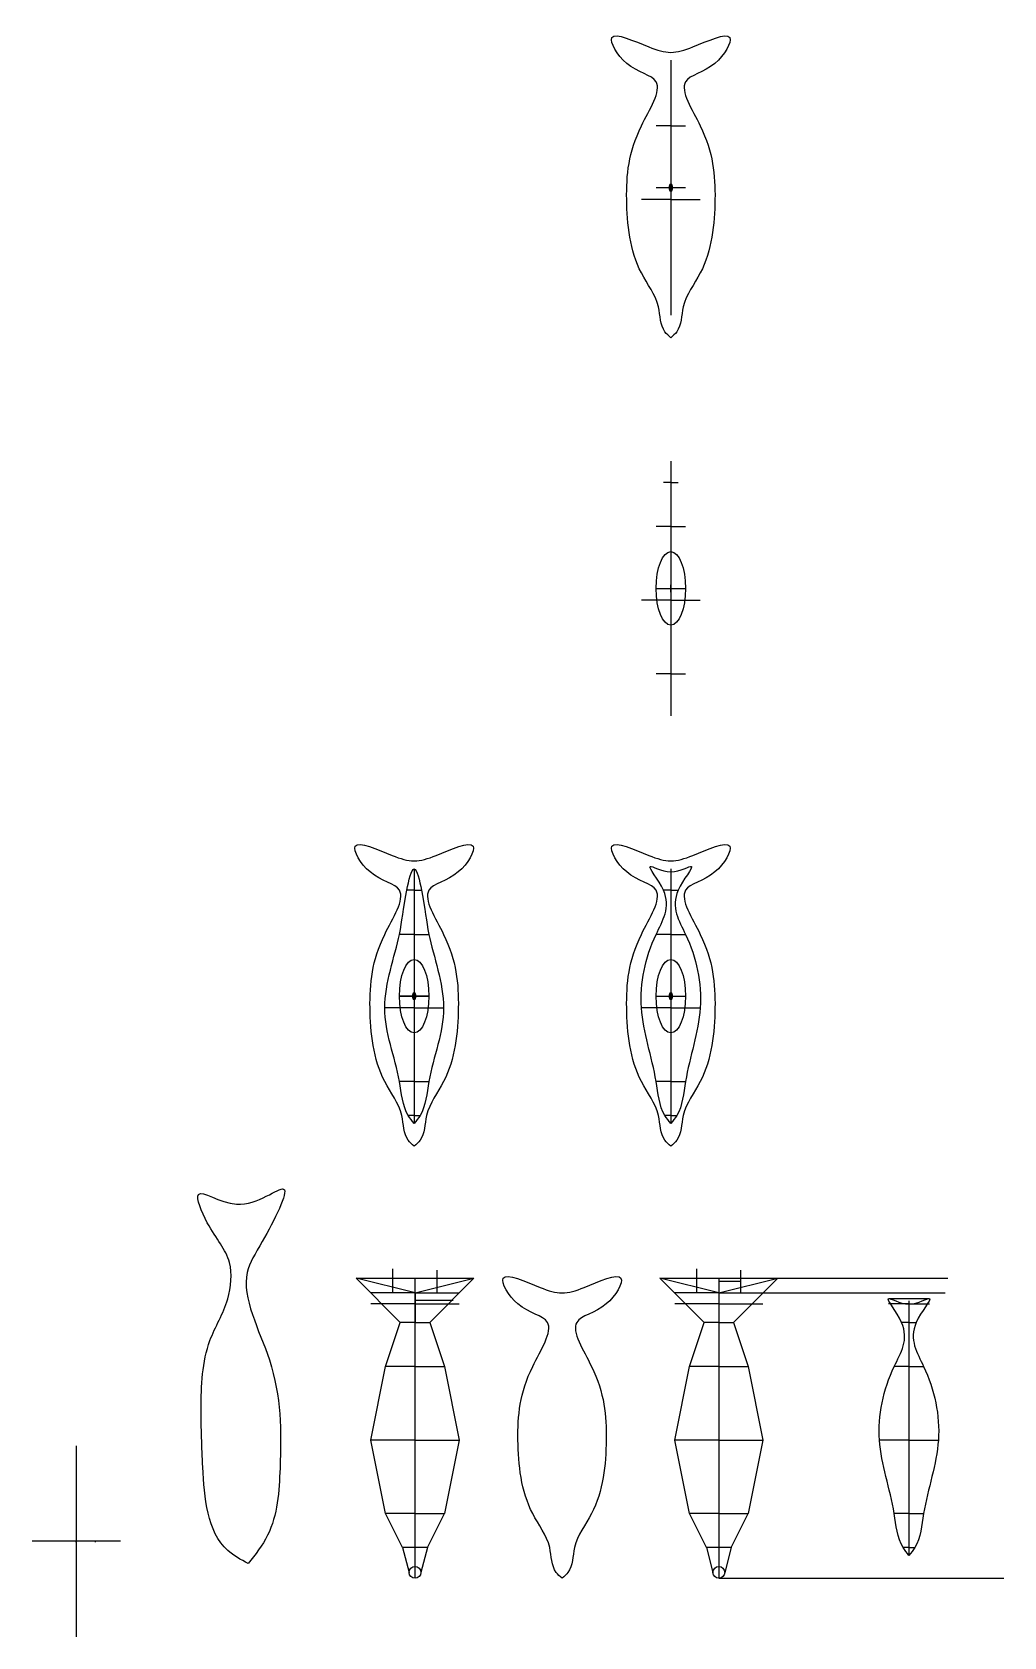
# Model space of a CAD drawing. Header units: millimetres. Extents: x -50 to 3251, y -158 to 5298.
import ezdxf

# ---------------------------------------------------------------- set-up
doc = ezdxf.new("R2010")
doc.units = ezdxf.units.MM

msp = doc.modelspace()

# ---------------------------------------------------------------- linework, layer by layer
for p, q in [((2119.8, 5202.4, 240), (2119.8, 4336.4, 240)), ((2119.8, 5202.4, 80), (2119.8, 4336.4, 80)), ((2119.8, 4979.4, 240), (2069.8, 4979.4, 240)), ((2119.8, 4979.4, 80), (2069.8, 4979.4, 80)), ((2119.8, 4979.4, 240), (2169.8, 4979.4, 240)), ((2119.8, 4979.4, 80), (2169.8, 4979.4, 80)), ((2119.8, 4894.4), (2119.8, 4644.4)), ((2069.8, 4769.4), (2169.8, 4769.4)), ((2114.8, 4769.4, -40), (2124.8, 4769.4, -40)), ((2119.8, 4756.9, -40), (2119.8, 4781.9, -40)), ((2119.8, 4769.4), (2119.8, 4769.4, 80)), ((2119.8, 4769.4, 80), (2119.8, 4769.4, 160)), ((2119.8, 4769.4, 240), (2119.8, 4769.4, 320)), ((2119.8, 4769.4, 160), (2119.8, 4769.4, 240)), ((2119.8, 4769.4), (2119.8, 4769.4, -40)), ((2119.8, 4729.4, 240), (2019.8, 4729.4, 240)), ((2119.8, 4729.4, 80), (2019.8, 4729.4, 80)), ((2119.8, 4729.4, 240), (2219.8, 4729.4, 240)), ((2119.8, 4729.4, 80), (2219.8, 4729.4, 80)), ((2119.8, 3840, 240), (2119.8, 2974, 240)), ((2119.8, 3840, 80), (2119.8, 2974, 80)), ((2119.8, 3767, 240), (2094.8, 3767, 240)), ((2119.8, 3767, 80), (2094.8, 3767, 80)), ((2119.8, 3767, 240), (2144.8, 3767, 240)), ((2119.8, 3767, 80), (2144.8, 3767, 80)), ((2119.8, 3617, 240), (2069.8, 3617, 240)), ((2119.8, 3617, 80), (2069.8, 3617, 80)), ((2119.8, 3617, 240), (2169.8, 3617, 240)), ((2119.8, 3617, 80), (2169.8, 3617, 80)), ((2119.8, 3532), (2119.8, 3282)), ((2069.8, 3407), (2169.8, 3407)), ((2114.8, 3407, -40), (2124.8, 3407, -40)), ((2119.8, 3394.5, -40), (2119.8, 3419.5, -40)), ((2119.8, 3407), (2119.8, 3407, 80)), ((2119.8, 3407, 80), (2119.8, 3407, 160)), ((2119.8, 3407, 240), (2119.8, 3407, 320)), ((2119.8, 3407, 160), (2119.8, 3407, 240)), ((2119.8, 3407), (2119.8, 3407, -40)), ((2119.8, 3367, 240), (2019.8, 3367, 240)), ((2119.8, 3367, 80), (2019.8, 3367, 80)), ((2119.8, 3367, 240), (2219.8, 3367, 240)), ((2119.8, 3367, 80), (2219.8, 3367, 80)), ((2119.8, 3117, 240), (2069.8, 3117, 240)), ((2119.8, 3117, 80), (2069.8, 3117, 80)), ((2119.8, 3117, 240), (2169.8, 3117, 240)), ((2119.8, 3117, 80), (2169.8, 3117, 80)), ((1247.8, 2453.5, 240), (1247.8, 1587.5, 240)), ((1247.8, 2453.5, 80), (1247.8, 1587.5, 80)), ((2119.8, 2453.5, 240), (2119.8, 1587.5, 240)), ((2119.8, 2453.5, 80), (2119.8, 1587.5, 80)), ((1247.8, 2380.5, 240), (1222.8, 2380.5, 240)), ((1247.8, 2380.5, 80), (1222.8, 2380.5, 80)), ((1247.8, 2380.5, 240), (1272.8, 2380.5, 240)), ((1247.8, 2380.5, 80), (1272.8, 2380.5, 80)), ((2119.8, 2380.5, 240), (2094.8, 2380.5, 240)), ((2119.8, 2380.5, 80), (2094.8, 2380.5, 80)), ((2119.8, 2380.5, 240), (2144.8, 2380.5, 240)), ((2119.8, 2380.5, 80), (2144.8, 2380.5, 80)), ((1247.8, 2230.5, 240), (1197.8, 2230.5, 240)), ((1247.8, 2230.5, 80), (1197.8, 2230.5, 80)), ((1247.8, 2230.5, 240), (1297.8, 2230.5, 240)), ((1247.8, 2230.5, 80), (1297.8, 2230.5, 80)), ((2119.8, 2230.5, 240), (2069.8, 2230.5, 240)), ((2119.8, 2230.5, 80), (2069.8, 2230.5, 80)), ((2119.8, 2230.5, 240), (2169.8, 2230.5, 240)), ((2119.8, 2230.5, 80), (2169.8, 2230.5, 80)), ((1247.8, 2145.5), (1247.8, 1895.5)), ((2119.8, 2145.5), (2119.8, 1895.5)), ((1197.8, 2020.5), (1297.8, 2020.5)), ((1297.8, 2020.5, 320), (1197.8, 2020.5, 320)), ((1197.8, 2020.5, 320), (1297.8, 2020.5, 320)), ((1242.8, 2020.5, -40), (1252.8, 2020.5, -40)), ((1247.8, 2008, -40), (1247.8, 2033, -40)), ((1247.8, 2020.5), (1247.8, 2020.5, 80)), ((1247.8, 2020.5, 80), (1247.8, 2020.5, 160)), ((1247.8, 2020.5, 240), (1247.8, 2020.5, 320)), ((1247.8, 2020.5, 160), (1247.8, 2020.5, 240)), ((1247.8, 2020.5), (1247.8, 2020.5, -40)), ((2069.8, 2020.5), (2169.8, 2020.5)), ((2114.8, 2020.5, -40), (2124.8, 2020.5, -40)), ((2119.8, 2008, -40), (2119.8, 2033, -40)), ((2119.8, 2020.5), (2119.8, 2020.5, 80)), ((2119.8, 2020.5, 80), (2119.8, 2020.5, 160)), ((2119.8, 2020.5, 240), (2119.8, 2020.5, 320)), ((2119.8, 2020.5, 160), (2119.8, 2020.5, 240)), ((2119.8, 2020.5), (2119.8, 2020.5, -40)), ((1247.8, 1980.5, 240), (1147.8, 1980.5, 240)), ((1247.8, 1980.5, 80), (1147.8, 1980.5, 80)), ((1247.8, 1980.5, 240), (1347.8, 1980.5, 240)), ((1247.8, 1980.5, 80), (1347.8, 1980.5, 80)), ((2119.8, 1980.5, 240), (2019.8, 1980.5, 240)), ((2119.8, 1980.5, 80), (2019.8, 1980.5, 80)), ((2119.8, 1980.5, 240), (2219.8, 1980.5, 240)), ((2119.8, 1980.5, 80), (2219.8, 1980.5, 80)), ((1247.8, 1730.5, 240), (1197.8, 1730.5, 240)), ((1247.8, 1730.5, 80), (1197.8, 1730.5, 80)), ((1247.8, 1730.5, 240), (1297.8, 1730.5, 240)), ((1247.8, 1730.5, 80), (1297.8, 1730.5, 80)), ((2119.8, 1730.5, 240), (2069.8, 1730.5, 240)), ((2119.8, 1730.5, 80), (2069.8, 1730.5, 80)), ((2119.8, 1730.5, 240), (2169.8, 1730.5, 240)), ((2119.8, 1730.5, 80), (2169.8, 1730.5, 80)), ((1247.8, 1614.8, 240), (1227.8, 1614.8, 240)), ((1247.8, 1614.8, 80), (1227.8, 1614.8, 80)), ((1247.8, 1614.8, 240), (1267.8, 1614.8, 240)), ((1247.8, 1614.8, 80), (1267.8, 1614.8, 80)), ((2119.8, 1614.8, 240), (2099.8, 1614.8, 240)), ((2119.8, 1614.8, 80), (2099.8, 1614.8, 80)), ((2119.8, 1614.8, 240), (2139.8, 1614.8, 240)), ((2119.8, 1614.8, 80), (2139.8, 1614.8, 80)), ((1175.7, 1011.5), (1175.7, 1093.2)), ((2207.9, 1011.5), (2207.9, 1093.2)), ((1200.7, 911.5), (1050.7, 1061.5)), ((1250.7, 1011.5), (1050.7, 1061.5)), ((1050.7, 1061.5), (1450.7, 1061.5)), ((1250.7, 1011.5), (1450.7, 1061.5)), ((1250.7, 1011.5), (1250.7, 1061.5)), ((1250.7, 41.5), (1250.7, 1061.5)), ((1300.7, 911.5), (1450.7, 1061.5)), ((1325.7, 1011.5), (1325.7, 1089.4)), ((2232.9, 911.5), (2082.9, 1061.5)), ((2282.9, 1011.5), (2082.9, 1061.5)), ((2082.9, 1061.5), (2482.9, 1061.5)), ((2282.9, 1011.5), (2482.9, 1061.5)), ((2282.9, 1061.5), (2282.9, 41.5)), ((2357.9, 1050.5), (2282.9, 1050.5)), ((2332.9, 911.5), (2482.9, 1061.5)), ((2357.9, 1011.5), (2357.9, 1089.4)), ((2482.9, 1061.5), (3060.8, 1061.5)), ((1250.7, 1011.5), (1100.7, 1011.5)), ((1250.7, 1011.5), (1250.7, 911.5)), ((1250.7, 986.5), (1250.7, 1011.5)), ((1250.7, 1011.5), (1400.7, 1011.5)), ((1250.7, 961.5), (1250.7, 986.5)), ((1250.7, 986.5), (1380.7, 986.5)), ((2282.9, 1011.5), (2132.9, 1011.5)), ((2282.9, 1011.5), (2432.9, 1011.5)), ((2432.9, 1011.5), (3052, 1011.5)), ((2858.8, 992.8), (2998.8, 992.8)), ((2928.8, 984.5), (2928.8, 118.5)), ((1250.7, 974), (1100.7, 974)), ((1250.7, 974), (1400.7, 974)), ((1250.7, 936.5), (1250.7, 961.5)), ((1250.7, 911.5), (1250.7, 936.5)), ((2282.9, 974), (2132.9, 974)), ((2282.9, 974), (2432.9, 974)), ((2928.8, 974), (2858.8, 974)), ((2928.8, 974), (2998.8, 974)), ((1150.7, 761.5), (1200.7, 911.5)), ((1250.7, 911.5), (1200.7, 911.5)), ((1250.7, 911.5), (1300.7, 911.5)), ((1300.7, 911.5), (1350.7, 761.5)), ((2182.9, 761.5), (2232.9, 911.5)), ((2282.9, 911.5), (2232.9, 911.5)), ((2282.9, 911.5), (2332.9, 911.5)), ((2332.9, 911.5), (2382.9, 761.5)), ((2928.8, 911.5), (2903.8, 911.5)), ((2928.8, 911.5), (2953.8, 911.5)), ((1100.7, 511.5), (1150.7, 761.5)), ((1250.7, 761.5), (1150.7, 761.5)), ((1250.7, 761.5), (1350.7, 761.5)), ((1350.7, 761.5), (1400.7, 511.5)), ((2132.9, 511.5), (2182.9, 761.5)), ((2282.9, 761.5), (2182.9, 761.5)), ((2282.9, 761.5), (2382.9, 761.5)), ((2382.9, 761.5), (2432.9, 511.5)), ((2928.8, 761.5), (2878.8, 761.5)), ((2928.8, 761.5), (2978.8, 761.5)), ((1250.7, 551.5), (1250.7, 551.5, 250)), ((2282.9, 551.5), (2282.9, 551.5, 250)), ((99.8, 492.1, 190), (99.8, -157.9, 190)), ((1250.7, 511.5), (1100.7, 511.5)), ((1150.7, 261.5), (1100.7, 511.5)), ((1250.7, 511.5), (1400.7, 511.5)), ((1400.7, 511.5), (1350.7, 261.5)), ((2282.9, 511.5), (2132.9, 511.5)), ((2182.9, 261.5), (2132.9, 511.5)), ((2282.9, 511.5), (2432.9, 511.5)), ((2432.9, 511.5), (2382.9, 261.5)), ((2928.8, 511.5), (2828.8, 511.5)), ((2928.8, 511.5), (3028.8, 511.5)), ((1250.7, 261.5), (1150.7, 261.5)), ((1208.5, 145.9), (1150.7, 261.5)), ((1250.7, 61.5), (1250.7, 261.5)), ((1250.7, 261.5), (1350.7, 261.5)), ((1292.9, 145.9), (1350.7, 261.5)), ((2282.9, 261.5), (2182.9, 261.5)), ((2240.7, 145.9), (2182.9, 261.5)), ((2282.9, 261.5), (2382.9, 261.5)), ((2325.1, 145.9), (2382.9, 261.5)), ((2928.8, 261.5), (2878.8, 261.5)), ((2928.8, 261.5), (2978.8, 261.5)), ((249.8, 167.1, 190), (-50.2, 167.1, 190)), ((99.8, 164.6, 170), (99.8, 169.6, 170)), ((1250.7, 145.9), (1208.5, 145.9)), ((1208.5, 145.9), (1230.7, 61.5)), ((1292.9, 145.9), (1250.7, 145.9)), ((1292.9, 145.9), (1270.7, 61.5)), ((2282.9, 145.9), (2240.7, 145.9)), ((2240.7, 145.9), (2262.9, 61.5)), ((2325.1, 145.9), (2282.9, 145.9)), ((2325.1, 145.9), (2302.9, 61.5)), ((2928.8, 145.9), (2908.8, 145.9)), ((2928.8, 145.9), (2948.8, 145.9)), ((2282.9, 41.5), (3251.4, 41.5))]:
    msp.add_line(p, q)
at = {"extrusion": (0, -1, 6.12323e-17)}
msp.add_line((99.8, 242.1, 190), (99.8, 92.1, 190), dxfattribs=at)
at = {"extrusion": (-6.12323e-17, -1, 0)}
msp.add_line((99.8, 167.1, 170), (99.8, 167.1, 190), dxfattribs=at)
at = {"color": 6}
msp.add_line((164.8, 164.6), (164.8, 169.6), dxfattribs=at)
for centre in [(1250.7, 61.5), (2282.9, 61.5)]:
    msp.add_circle(centre, 20)
for centre, major_axis in [((2119.8, 4769.4, -40), (0, 12.5)), ((2119.8, 3407, 320), (0, 125)), ((1247.8, 2020.5), (0, 125)), ((1247.8, 2020.5, 320), (0, 125)), ((2119.8, 2020.5), (0, 125)), ((2119.8, 2020.5, 320), (0, 125)), ((1247.8, 2020.5, -40), (0, 12.5)), ((2119.8, 2020.5, -40), (0, 12.5))]:
    msp.add_ellipse(centre, major_axis=major_axis, ratio=0.4)
for points in [[(2119.8, 4259.4, 160), (2139.8, 4279.4, 160), (2162, 4363.7, 160), (2219.8, 4479.4, 160), (2269.8, 4729.4, 160), (2219.8, 4979.4, 160), (2169.8, 5129.4, 160), (2269.8, 5191.9, 160), (2319.8, 5279.4, 160), (2194.8, 5248.1, 160), (2119.8, 5229.4, 160), (2044.8, 5248.1, 160), (1919.8, 5279.4, 160), (1969.8, 5191.9, 160), (2069.8, 5129.4, 160), (2019.8, 4979.4, 160), (1969.8, 4729.4, 160), (2019.8, 4479.4, 160), (2077.7, 4363.7, 160), (2099.8, 4279.4, 160), (2119.8, 4259.4, 160)], [(1247.8, 1510.5, 160), (1267.8, 1530.5, 160), (1290, 1614.8, 160), (1347.8, 1730.5, 160), (1397.8, 1980.5, 160), (1347.8, 2230.5, 160), (1297.8, 2380.5, 160), (1397.8, 2443, 160), (1447.8, 2530.5, 160), (1322.8, 2499.2, 160), (1247.8, 2480.5, 160), (1172.8, 2499.2, 160), (1047.8, 2530.5, 160), (1097.8, 2443, 160), (1197.8, 2380.5, 160), (1147.8, 2230.5, 160), (1097.8, 1980.5, 160), (1147.8, 1730.5, 160), (1205.6, 1614.8, 160), (1227.8, 1530.5, 160), (1247.8, 1510.5, 160)], [(2119.8, 1510.5, 160), (2139.8, 1530.5, 160), (2162, 1614.8, 160), (2219.8, 1730.5, 160), (2269.8, 1980.5, 160), (2219.8, 2230.5, 160), (2169.8, 2380.5, 160), (2269.8, 2443, 160), (2319.8, 2530.5, 160), (2194.8, 2499.2, 160), (2119.8, 2480.5, 160), (2044.8, 2499.2, 160), (1919.8, 2530.5, 160), (1969.8, 2443, 160), (2069.8, 2380.5, 160), (2019.8, 2230.5, 160), (1969.8, 1980.5, 160), (2019.8, 1730.5, 160), (2077.7, 1614.8, 160), (2099.8, 1530.5, 160), (2119.8, 1510.5, 160)], [(2119.8, 1587.5, 240), (2139.8, 1614.8, 240), (2169.8, 1730.5, 240), (2219.8, 1980.5, 240), (2169.8, 2230.5, 240), (2144.8, 2380.5, 240), (2189.8, 2461.7, 240), (2119.8, 2443, 240), (2049.8, 2461.7, 240), (2094.8, 2380.5, 240), (2069.8, 2230.5, 240), (2019.8, 1980.5, 240), (2069.8, 1730.5, 240), (2099.8, 1614.8, 240), (2119.8, 1587.5, 240)], [(2119.8, 1587.5, 80), (2139.8, 1614.8, 80), (2169.8, 1730.5, 80), (2219.8, 1980.5, 80), (2169.8, 2230.5, 80), (2144.8, 2380.5, 80), (2189.8, 2461.7, 80), (2119.8, 2443, 80), (2049.8, 2461.7, 80), (2094.8, 2380.5, 80), (2069.8, 2230.5, 80), (2019.8, 1980.5, 80), (2069.8, 1730.5, 80), (2099.8, 1614.8, 80), (2119.8, 1587.5, 80)], [(1247.8, 1587.5, 240), (1267.8, 1614.8, 240), (1297.8, 1730.5, 240), (1347.8, 1980.5, 240), (1297.8, 2230.5, 240), (1272.8, 2380.5, 240), (1247.8, 2453.5, 240), (1222.8, 2380.5, 240), (1197.8, 2230.5, 240), (1147.8, 1980.5, 240), (1197.8, 1730.5, 240), (1227.8, 1614.8, 240), (1247.8, 1587.5, 240)], [(1247.8, 1587.5, 80), (1267.8, 1614.8, 80), (1297.8, 1730.5, 80), (1347.8, 1980.5, 80), (1297.8, 2230.5, 80), (1272.8, 2380.5, 80), (1247.8, 2453.5, 80), (1222.8, 2380.5, 80), (1197.8, 2230.5, 80), (1147.8, 1980.5, 80), (1197.8, 1730.5, 80), (1227.8, 1614.8, 80), (1247.8, 1587.5, 80)], [(683.6, 91.2), (749.8, 187.5), (792, 416.3), (755.9, 783.6), (680.6, 1081.6), (731.8, 1187), (804.1, 1364.6), (644.4, 1313.4), (514.9, 1346.6), (545, 1250.2), (620.3, 1114.7), (614.3, 991.3), (554.1, 849.8), (524, 618), (529.7, 419.2), (614.3, 136.3), (683.6, 91.2)], [(1750.4, 41.5), (1770.4, 61.5), (1792.6, 145.9), (1850.4, 261.5), (1900.4, 511.5), (1850.4, 761.5), (1800.4, 911.5), (1900.4, 974), (1950.4, 1061.5), (1825.4, 1030.3), (1750.4, 1011.5), (1675.4, 1030.3), (1550.4, 1061.5), (1600.4, 974), (1700.4, 911.5), (1650.4, 761.5), (1600.4, 511.5), (1650.4, 261.5), (1708.2, 145.9), (1730.4, 61.5), (1750.4, 41.5)], [(2928.8, 118.5), (2948.8, 145.9), (2978.8, 261.5), (3028.8, 511.5), (2978.8, 761.5), (2953.8, 911.5), (2998.8, 992.8), (2928.8, 974), (2858.8, 992.8), (2903.8, 911.5), (2878.8, 761.5), (2828.8, 511.5), (2878.8, 261.5), (2908.8, 145.9), (2928.8, 118.5)]]:
    msp.add_spline(points, degree=3)

doc.saveas('drawing.dxf')
